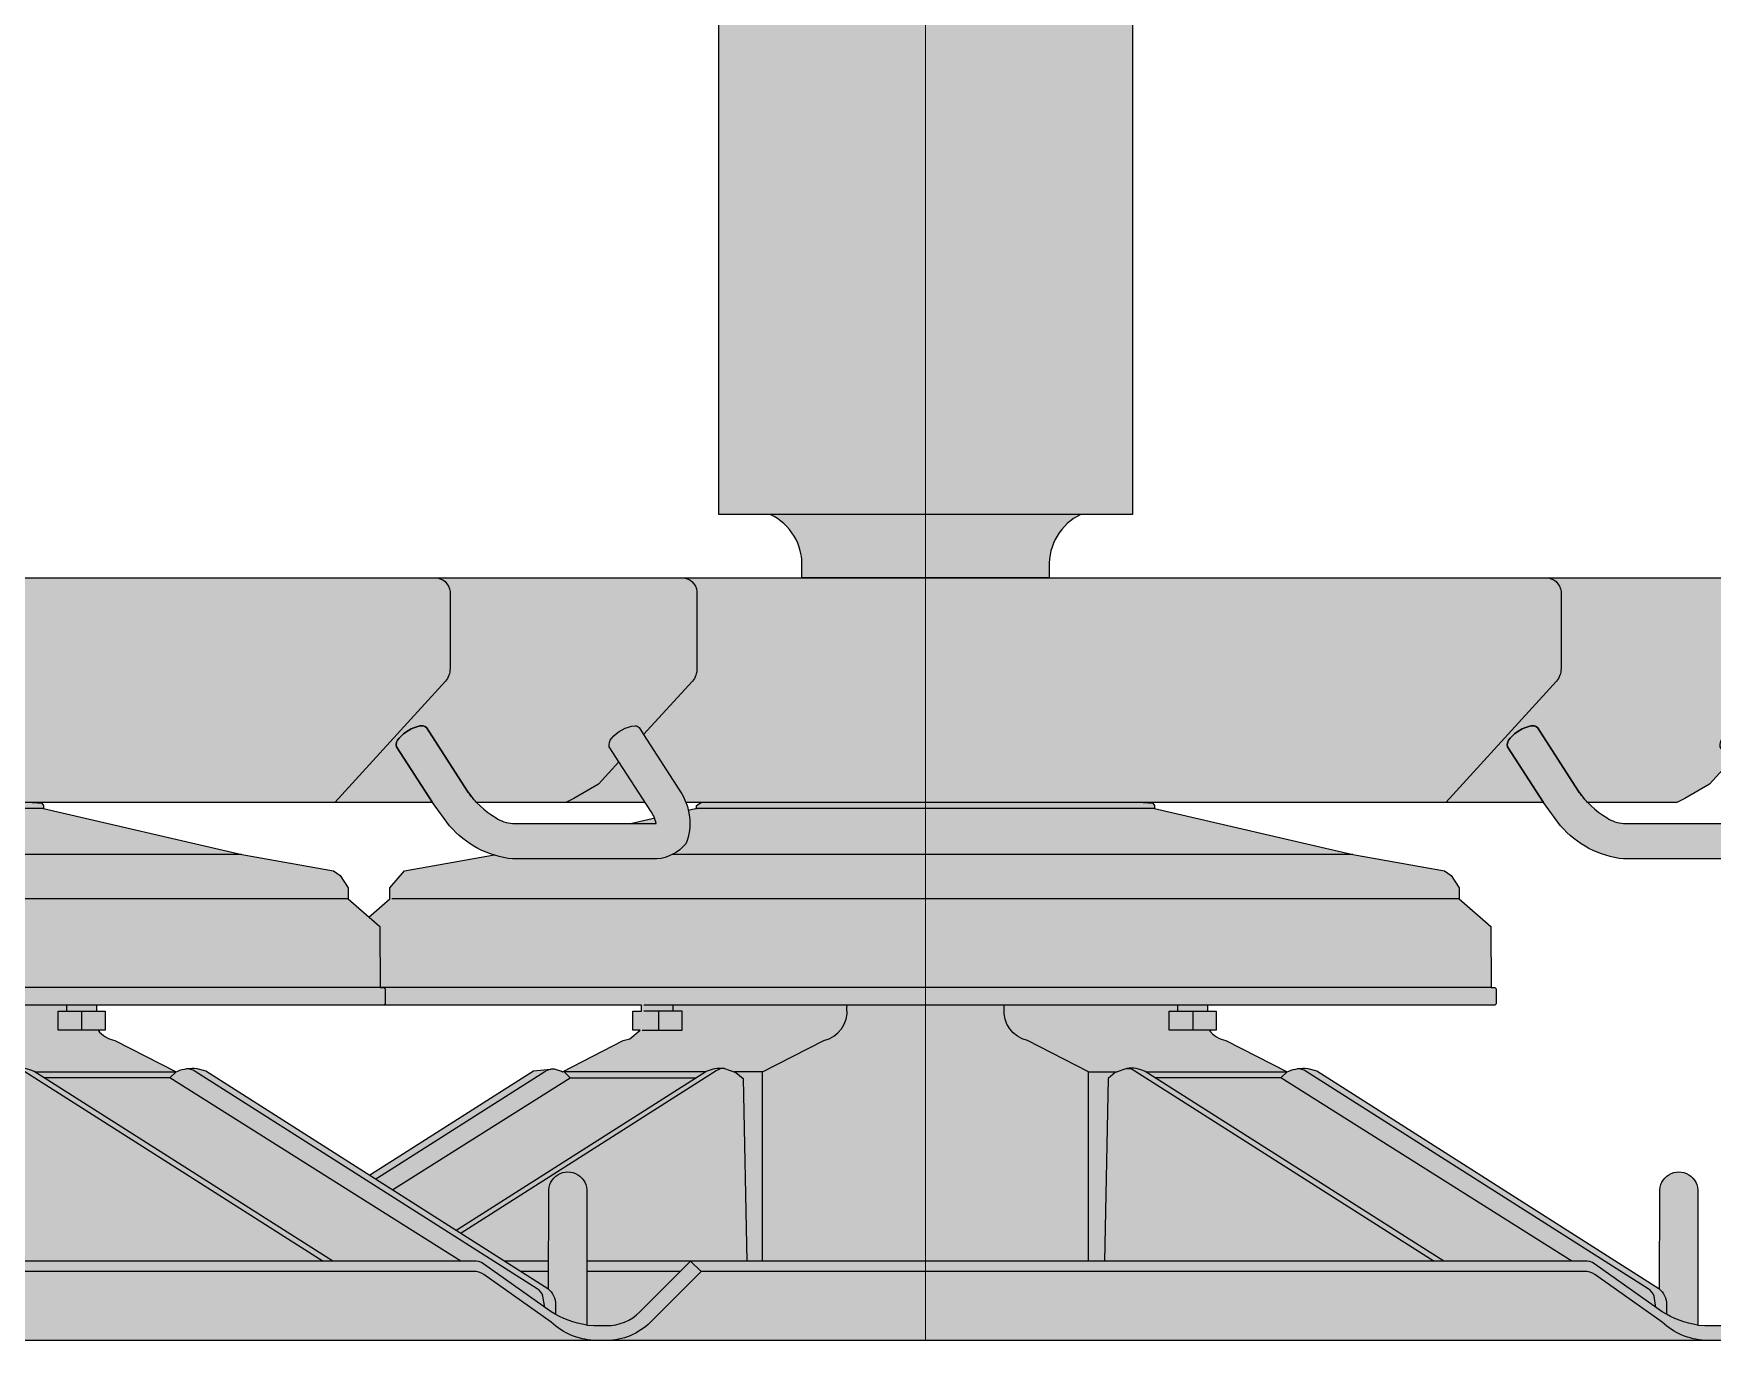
# Model space of a CAD drawing. Header units: millimetres. Extents: x -4957 to 16273, y -10328 to 13923.
# Drawn here: x -3361 to -2793, y 15 to 457 of the extents above; entities that cross this region are included whole.
import ezdxf
from ezdxf.enums import TextEntityAlignment as Align

# ---------------------------------------------------------------- set-up
doc = ezdxf.new("R2010")
doc.units = ezdxf.units.MM
doc.set_wipeout_variables(frame=1)
doc.layers.get('0').update_dxf_attribs({"color": 171})
doc.layers.add('Техника. Кран LTM 1150-5.3', color=250, linetype='Continuous')
doc.layers.add('Техника. Кран LTM 1150-5.3 Штрих', color=7, linetype='Continuous', true_color=0xffe79e)
doc.styles.add('arial', font='arial.ttf')

# ---------------------------------------------------------------- blocks, each defined once
blk = doc.blocks.new('LTM 1150-5.3-20250108.091649')
at = {"color": 0, "linetype": 'ByBlock', "ltscale": 15, "transparency": 16777216}
blk.add_wipeout([(-41.85089528391836, 261.79530443320994), (-41.85089528391836, 261.79530443320994), (-42.396115180699894, 267.26171959294936), (-44.500334036241384, 272.33628582490053), (-47.983381601870576, 276.5845018139998), (-52.547027708048006, 279.64262111383874), (-52.54702770804806, 279.64262111383874), (-70, 279.6418055410905), (-70, 1066.984672875842), (70.00000000000006, 1066.9909205964652), (70.00000000000006, 279.6480532617134), (52.54702770477161, 279.6473111016749), (52.54702770477161, 279.6473111016749), (47.9838607841736, 276.58716236680675), (44.501180655947394, 272.33769866544236), (42.39686411993222, 267.26238049403594), (41.850895283918305, 261.79530443320994), (41.850895283918305, 261.79530443320994), (41.850895283918305, 258.15211573781573), (-41.85089528391836, 258.15211573781573)], dxfattribs=at)
at = {"layer": 'Техника. Кран LTM 1150-5.3 Штрих', "ltscale": 15, "transparency": 16777216}
h = blk.add_hatch(color=256, dxfattribs=at)
h.dxf.hatch_style = 1
h.set_gradient(color1=(132, 132, 132), tint=1, name='CYLINDER')
h.paths.add_polyline_path([(70, 1066.990920596465), (-70, 1066.984672875842), (-70, 279.6418055410904), (-52.54702770804943, 279.6426211138387), (52.54702770477161, 279.6473111016749), (70, 279.6480532617134)])
at = {"color": 0, "linetype": 'ByBlock', "lineweight": -2, "ltscale": 15, "transparency": 16777216}
blk.add_lwpolyline([(52.54702770477161, 279.6473111016749), (-52.54702770804943, 279.6426211138387)], dxfattribs=at)
at = {"color": 0, "linetype": 'ByBlock', "ltscale": 15, "transparency": 16777216}
blk.add_wipeout([(-268.0018240494538, 0), (-282.85106645448843, 6.150757595081814), (-300, 23.334742175706253), (-296.4644660939812, 26.87027608160861), (-279.31553254846955, 9.68629150110064), (-268.0018240494538, 5.000000000000057), (-263.6981759505579, 5.000000000000057), (-251.1013840807428, 8.69135949053458), (-251.09523894288583, 12.090245545579819), (-248.52137287386, 17.562334895599577), (-132.73808679968357, 91.22475315150223), (-125.7278484089184, 91.97535814417643), (-123.2478679401684, 91.21766771448898), (-122.91381638753232, 90.97340773598984), (-102.36347666452643, 101.55122615059372), (-100.09137379954338, 102.14662279258482), (-96.64599915774312, 105.09999192872783), (-99.10355354315837, 105.10000000000588), (-99.10355354315837, 111.50000000000006), (-96.1035808308516, 111.50001634730143), (-96.1035808308516, 113.50001635481021), (-193.3529542238685, 113.5), (-193.85295577213404, 113.99999999999994), (-193.85295577213404, 119.00000000000006), (-193.3529542238685, 119.5), (-192.12103277322606, 119.5), (-191.99120430514452, 140.13270561880205), (-181.32989919016842, 149.50001634730143), (-181.26495778391842, 153.21840013642213), (-176.3076823933516, 159.02247728480143), (-145.35358083085166, 164.48060716758488), (-77.8098796589184, 180.15211595667648), (-77.50006520538594, 180.15211595667648), (-77.5000652058516, 181.15211595667643), (-75.90628704829308, 182.15213379872142), (-242.97954886889792, 182.15213379872142), (-251.69611012766845, 184.70076097619318), (-261.1414253074909, 190.3366476893716), (-263.1304926238373, 192.2190290237195), (-299.97079950181075, 252.55213365372038), (-297.37762289890094, 258.15213365340605), (294.32769656711025, 258.1521336537262), (294.32769656711025, 258.1521336537262), (296.14249428665045, 257.489573407599), (297.58460382885613, 256.20396191462146), (298.45037475199183, 254.4768494251614), (298.6175454484764, 252.55213365372038), (298.6175454484764, 252.55213365372038), (298.61754544859286, 227.4799969419837), (298.61754544859286, 227.4799969419837), (298.53457122053044, 226.32043301275507), (298.2441021990681, 225.19477721453734), (297.7556390157897, 224.13984738413524), (297.08515827544034, 223.1901480605011), (280.5788478599861, 205.10968405328458), (292.8375812785816, 186.03859056610963), (292.8375812785816, 186.03859056610963), (294.99904511382886, 181.88074587839475), (296.091681146595, 177.3238011938344), (296.0507224562287, 172.6378732447592), (294.87859690358164, 168.10072435508488), (294.87859690358164, 168.10072435508488), (294.87859690358164, 168.10072435508488), (292.83634760255575, 166.1527483509575), (290.46589591107613, 164.62096785148708), (287.8508465014575, 163.55940800604742), (285.08343088795664, 163.0055095114222), (236.23162424733164, 163.0055095114222), (236.23162424733164, 163.0055095114222), (230.20137137009658, 164.2508046134841), (224.5086968091574, 166.59775284424188), (219.3529318430106, 169.96417487192565), (214.91460764576917, 174.23219408167643), (214.9146076457691, 174.23219408167643), (209.07832766839692, 182.15213379872142), (196.96356506797014, 200.99928857071797), (196.96356506797014, 200.99928857071797), (196.8767689731429, 201.78020843152007), (197.00120186089313, 202.5560214550759), (197.3278656298995, 203.27062636206375), (197.8331382800243, 203.87234800876467), (197.8331382800243, 203.87234800876467), (199.30583135365592, 205.32768908160398), (200.99298491741436, 206.52783714734966), (202.85086723684782, 207.44168386018083), (204.83132121589733, 208.04554192651995), (204.83132121589733, 208.04554192651995), (205.42415743746804, 208.13449335236493), (206.01974101618066, 208.06632193215142), (206.5771443985726, 207.84571229713038), (207.05806371336806, 207.4878243895073), (207.05806371336806, 207.4878243895073), (220.84537373413332, 186.0385776818148), (220.84537373413332, 186.0385776818148), (222.92954022728773, 183.38914842793355), (225.27168317344766, 180.96477391844405), (227.84764546661748, 178.7904594042405), (230.6308583637328, 176.88863099141236), (230.6308583637328, 176.88863099141236), (230.6308583637328, 176.88863099141236), (231.93688360527835, 176.17070717158327), (233.31881516843515, 175.61269131393834), (234.75715874506693, 175.22245510573333), (236.2316242472734, 175.0055034396064), (284.80402923387015, 175.00550951409963), (284.80402923387015, 175.00550951409963), (284.5329620785971, 176.12212654413764), (284.14208509867456, 177.20264779844268), (283.6360336245775, 178.23425959558472), (283.02080881764414, 179.20472826142213), (272.20769555195875, 195.94020194656332), (265.28299809788587, 188.35511842821143), (257.00050610711327, 183.4622849173029), (254.24304439866677, 182.15213379872142), (224.06505807168466, 182.15213379871784), (224.06505807168466, 182.15213379871784), (223.20690034080096, 183.0785258374002), (222.38349483132689, 184.03593915847813), (221.59596206185918, 185.02307088090635), (220.84537373413332, 186.0385776818148), (207.05806371336806, 207.4878243895073), (207.05806371336806, 207.4878243895073), (206.5771443985724, 207.8457122971298), (206.01974101618043, 208.06632193215046), (205.42415743746793, 208.13449335236413), (204.83132121589728, 208.04554192651995), (204.83132121589733, 208.04554192651995), (204.83132121589733, 208.04554192651995), (202.8508672368475, 207.4416838601815), (200.99298491741382, 206.5278371473505), (199.3058313536554, 205.32768908160466), (197.8331382800243, 203.87234800876467), (197.8331382800243, 203.87234800876467), (197.32786562989963, 203.27062636206375), (197.00120186089333, 202.55602145507578), (196.87676897314304, 201.78020843152007), (196.96356506797014, 200.99928857071797), (209.07836493750798, 182.15213379872142), (73.64080393483158, 182.15211595667648), (76.94182932545664, 181.85926927698893), (77.49993479414837, 181.15211595667643), (77.49993479414837, 180.06044115198898), (144.6464191691484, 164.48060716758488), (175.60064280207732, 159.02247728480143), (177.87115061457732, 157.35621751917643), (180.55791819264414, 153.21840013642213), (180.62273752858164, 149.50001634730143), (191.28409752389413, 140.1327056189184), (191.41392599209212, 119.5), (192.6458474427927, 119.5), (193.14584899100012, 119.00000000000006), (193.14584899100012, 113.99999999999994), (192.6458474427927, 113.5), (95.39641916914842, 113.5), (95.39641916914842, 111.50001634730143), (98.39644676190798, 111.50000000000006), (98.39644676190798, 105.10000000000588), (95.93883749609809, 105.09999192872783), (95.93883749609809, 105.09999192872783), (97.08289908448685, 103.81308185569901), (98.45193067876032, 102.7686839679327), (99.99540825791328, 102.00534170083245), (101.65636988333425, 101.55122615059372), (101.65636988333425, 101.55122615059372), (122.32947314530608, 90.91012577159574), (122.89422190358161, 91.21766771448898), (122.89422190358161, 91.21766771448898), (124.45449060325073, 91.70551409804659), (126.05916271672176, 92.01769980778687), (127.68852634694886, 92.15038993406176), (129.32256628468164, 92.1019545026939), (132.38236785185288, 91.22538172249921), (248.1673809685744, 17.568789248005487), (248.34441721608164, 17.39702238218166), (248.50349708664, 50.12790775889886), (248.50349708664, 50.12790775889886), (250.1920165760097, 54.99232222291158), (254.90980812176713, 57.055346477363855), (259.62759966752446, 54.99232222291164), (261.3161191568943, 50.12790775889886), (261.3161191568943, 50.12790775889886), (261.3350178020773, 5.2018354691099375), (263.6981759505579, 5.000000000000057), (268.0018240494537, 5.000000000000057), (268.0018240494537, 5.000000000000057), (271.12327599812767, 5.307410182246713), (274.12477236401713, 6.217895137411915), (276.8909608840305, 7.696463485435004), (279.3155325485859, 9.686291500984169), (279.3155325485859, 9.686291500984169), (296.4644660939812, 26.87027608160861), (299.99999999999994, 23.334742175706253), (282.8510664544301, 6.150757595081814), (282.8510664544301, 6.150757595081814), (279.6687951116289, 3.5391447826666536), (276.038172212934, 1.59853927183849), (272.0987188250176, 0.40351651656618515), (268.00182404945366, 0), (268.0018240494537, 0)], dxfattribs=at)
at = {"layer": 'Техника. Кран LTM 1150-5.3 Штрих', "ltscale": 15, "transparency": 16777216}
h = blk.add_hatch(color=256, dxfattribs=at)
h.dxf.hatch_style = 1
h.set_gradient(color1=(132, 132, 132), tint=1, name='SPHERICAL')
h.paths.add_polyline_path([(52.54702770477161, 279.6473111016749), (-52.54702770804943, 279.6426211138387, -0.3024126828736005), (-41.85089528391836, 261.7953044332098), (-41.85089528391836, 258.1521336535443), (41.85089528391836, 258.1521336535895), (41.85089528391836, 261.7953044332098, -0.3022383856895106)])
at = {"layer": 'Техника. Кран LTM 1150-5.3 Штрих', "ltscale": 15, "true_color": 0xadadad, "transparency": 16777216}
h = blk.add_hatch(color=253, dxfattribs=at)
h.dxf.hatch_style = 1
edge = h.paths.add_edge_path()
edge.add_line((268.0018240494537, 0), (-268.0018240494537, 0))
edge.add_line((-268.0018240494537, 0), (-282.8510664544883, 6.150757595081814))
edge.add_line((-282.8510664544883, 6.150757595081814), (-299.9999999999999, 23.3347421757062))
edge.add_line((-300, 23.3347421757062), (-296.4644660939812, 26.87027608160861))
edge.add_line((-296.4644660939812, 26.87027608160861), (-279.3155325484695, 9.68629150110064))
edge.add_line((-279.3155325484695, 9.68629150110064), (-268.0018240494537, 5))
edge.add_line((-268.0018240494537, 5), (-263.6981759505579, 5))
edge.add_line((-263.6981759505579, 5), (-251.1013840807427, 8.691359490534524))
edge.add_line((-251.1013840807427, 8.691359490534524), (-251.0952389428858, 12.09024554557982))
edge.add_line((-251.0952389428858, 12.09024554557982), (-248.5213728738599, 17.56233489559963))
edge.add_line((-248.5213728738599, 17.56233489559963), (-132.7380867996835, 91.22475315150223))
edge.add_line((-132.7380867996835, 91.22475315150223), (-125.7278484089184, 91.97535814417643))
edge.add_line((-125.7278484089184, 91.97535814417643), (-123.2478679401684, 91.21766771448893))
edge.add_line((-123.2478679401684, 91.21766771448893), (-122.9138163875323, 90.9734077359899))
edge.add_line((-122.9138163875323, 90.9734077359899), (-102.3634766645264, 101.5512261505937))
edge.add_line((-102.3634766645264, 101.5512261505937), (-100.0913737995434, 102.1466227925848))
edge.add_line((-100.0913737995434, 102.1466227925848), (-96.64599915774306, 105.0999919287278))
edge.add_line((-96.64599915774306, 105.0999919287278), (-99.10355354315834, 105.1000000000058))
edge.add_line((-99.10355354315834, 105.1000000000058), (-99.10355354315834, 111.5))
edge.add_line((-99.10355354315834, 111.5), (-96.10358083085157, 111.5000163473014))
edge.add_line((-96.10358083085157, 111.5000163473014), (-96.10358083085157, 113.5000163548102))
edge.add_line((-96.10358083085157, 113.5000163548102), (-193.3529542238684, 113.5))
edge.add_line((-193.3529542238684, 113.5), (-193.852955772134, 114))
edge.add_line((-193.852955772134, 114), (-193.852955772134, 119))
edge.add_line((-193.852955772134, 119), (-193.3529542238684, 119.5))
edge.add_line((-193.3529542238684, 119.5), (-192.121032773226, 119.5))
edge.add_line((-192.121032773226, 119.5), (-191.9912043051445, 140.132705618802))
edge.add_line((-191.9912043051445, 140.132705618802), (-181.3298991901684, 149.5000163473014))
edge.add_line((-181.3298991901684, 149.5000163473014), (-181.2649577839184, 153.2184001364221))
edge.add_line((-181.2649577839184, 153.2184001364221), (-176.3076823933516, 159.0224772848014))
edge.add_line((-176.3076823933516, 159.0224772848014), (-145.3535808308516, 164.4806071675848))
edge.add_line((-145.3535808308516, 164.4806071675848), (-77.80987965891836, 180.1521159566764))
edge.add_line((-77.80987965891836, 180.1521159566764), (-77.50006520538591, 180.1521159566764))
edge.add_line((-77.50006520538591, 180.1521159566764), (-77.50006520585157, 181.1521159566764))
edge.add_line((-77.50006520585157, 181.1521159566764), (-75.90628704829305, 182.1521337987215))
edge.add_line((-75.90628704829214, 182.1521337987215), (-242.9795488688969, 182.1521337987215))
edge.add_line((-242.9795488688978, 182.1521337987215), (-251.6961101276684, 184.7007609761931))
edge.add_line((-251.6961101276684, 184.7007609761931), (-261.1414253074909, 190.3366476893716))
edge.add_line((-261.1414253074909, 190.3366476893716), (-263.1304926238372, 192.2190290237195))
edge.add_line((-263.1304926238372, 192.2190290237195), (-299.9707995018107, 252.5521336537204))
edge.add_line((-299.9707995018107, 252.5521336537204), (-297.3776228989009, 258.1521336534061))
edge.add_line((-297.3776228989009, 258.1521336534061), (294.3276965671103, 258.1521336537262))
edge.add_arc((293.5033781019665, 253.0775616255019), 5.141087647726831, -5.865969143339726, 80.7734082562016, ccw=False)
edge.add_line((298.6175454484764, 252.5521336537204), (298.6175454485929, 227.4799969419837))
edge.add_arc((292.1906972301003, 227.3571284731997), 6.428022610739245, -40.409961680931815, 1.0952471511122894, ccw=False)
edge.add_line((297.0851582754403, 223.1901480605011), (280.5788478599861, 205.1096840532846))
edge.add_line((280.5788478599861, 205.1096840532846), (292.8375812785816, 186.0385905661096))
edge.add_arc((276.9676216947482, 175.1478175124167), 19.24745580328627, -21.477212289359784, 34.4598941981144, ccw=False)
edge.add_arc((283.5307921825151, 177.9531813971738), 15.02809308441144, 275.930138363406, 319.0346411943526, ccw=False)
edge.add_line((285.0834308879566, 163.0055095114221), (236.2316242473316, 163.0055095114221))
edge.add_arc((239.8422240651562, 195.7127647634953), 32.90594136578906, 220.7520606558499, 263.7005447828677, ccw=False)
edge.add_line((214.9146076457691, 174.2321940816764), (209.0783276683969, 182.1521337987215))
edge.add_line((209.0783276683942, 182.1521337987215), (196.9635650679675, 200.9992885707179))
edge.add_arc((199.7978110174299, 201.7095870322777), 2.921895618688866, 132.2523076356538, 194.0692870298964, ccw=False)
edge.add_arc((207.5796349138982, 195.4824406193256), 12.86019994546873, 102.3396760965664, 139.2777148202649, ccw=False)
edge.add_arc((205.4641373693303, 205.8480193504801), 2.286823507891829, 45.81283165836078, 106.06470681510561, ccw=False)
edge.add_line((207.058063713368, 207.4878243895073), (220.8453737341333, 186.0385776818148))
edge.add_arc((247.9415482795739, 205.2092448489466), 33.19212488874466, 215.2795810311121, 238.5650609937128)
edge.add_arc((237.3178051001305, 187.5064190418308), 12.54801497206048, 237.797802442883, 265.0341499332804)
edge.add_line((236.2316242472734, 175.0055034396064), (284.8040292338701, 175.0055095140997))
edge.add_arc((274.4299278558829, 173.0783289374688), 10.55158776562232, 10.52378336758928, 35.49373802288962)
edge.add_line((283.0208088176441, 179.2047282614221), (272.2076955519588, 195.9402019465633))
edge.add_line((272.2076955519588, 195.9402019465633), (265.2829980978859, 188.3551184282114))
edge.add_line((265.2829980978859, 188.3551184282114), (257.0005061071133, 183.4622849173029))
edge.add_line((257.0005061071133, 183.4622849173029), (254.2430443986668, 182.1521337987215))
edge.add_line((254.2430443986668, 182.1521337987215), (224.0650580716847, 182.1521337987178))
edge.add_arc((248.7443351172769, 205.8743053220819), 34.23168323756576, 215.4122350367122, 223.8671628100796, ccw=False)
edge.add_line((220.8453737341333, 186.0385776818148), (207.058063713368, 207.4878243895073))
edge.add_arc((205.464137369323, 205.8480193504729), 2.286823507898244, 45.81283165845377, 106.064706815012)
edge.add_arc((207.5796349138836, 195.482440619343), 12.8601999454495, 102.3396760965379, 139.2777148202935)
edge.add_arc((199.7978110174299, 201.7095870322773), 2.921895618689988, 132.2523076356671, 194.0692870298834)
edge.add_line((196.9635650679702, 200.9992885707179), (209.078364937508, 182.1521337987215))
edge.add_line((209.078364937508, 182.1521337987215), (73.64080393483164, 182.1521159566764))
edge.add_line((73.64080393483164, 182.1521159566764), (76.94182932545664, 181.8592692769889))
edge.add_line((76.94182932545664, 181.8592692769889), (77.49993479414843, 181.1521159566764))
edge.add_line((77.49993479414843, 181.1521159566764), (77.49993479414843, 180.0604411519889))
edge.add_line((77.49993479414843, 180.0604411519889), (144.6464191691484, 164.4806071675848))
edge.add_line((144.6464191691484, 164.4806071675848), (175.6006428020773, 159.0224772848014))
edge.add_line((175.6006428020773, 159.0224772848014), (177.8711506145773, 157.3562175191764))
edge.add_line((177.8711506145773, 157.3562175191764), (180.5579181926441, 153.2184001364221))
edge.add_line((180.5579181926441, 153.2184001364221), (180.6227375285816, 149.5000163473014))
edge.add_line((180.6227375285816, 149.5000163473014), (191.2840975238942, 140.1327056189184))
edge.add_line((191.2840975238942, 140.1327056189184), (191.4139259920921, 119.5))
edge.add_line((191.4139259920921, 119.5), (192.6458474427927, 119.5))
edge.add_line((192.6458474427927, 119.5), (193.1458489910001, 119))
edge.add_line((193.1458489910001, 119), (193.1458489910001, 114))
edge.add_line((193.1458489910001, 114), (192.6458474427927, 113.5))
edge.add_line((192.6458474427927, 113.5), (95.39641916914843, 113.5))
edge.add_line((95.39641916914843, 113.5), (95.39641916914843, 111.5000163473014))
edge.add_line((95.39641916914843, 111.5000163473014), (98.39644676190801, 111.5))
edge.add_line((98.39644676190801, 111.5), (98.39644676190801, 105.1000000000058))
edge.add_line((98.39644676190801, 105.1000000000058), (95.93883749609813, 105.0999919287278))
edge.add_arc((103.1788320623527, 110.3843490869153), 8.963367218557973, 216.1251131064144, 260.2206799360758)
edge.add_line((101.6563698833343, 101.5512261505937), (122.3294731453061, 90.91012577159563))
edge.add_line((122.3294731453061, 90.91012577159563), (122.8942219035816, 91.21766771448893))
edge.add_arc((128.0692071221711, 77.40563296266555), 14.74967036913564, 85.12538963478312, 110.53957659247601, ccw=False)
edge.add_line((129.3225662846817, 92.10195450269384), (132.3823678518529, 91.22538172249915))
edge.add_line((132.3823678518529, 91.22538172249915), (248.1673809685744, 17.56878924800549))
edge.add_line((248.1673809685744, 17.56878924800549), (248.3444172160816, 17.3970223821816))
edge.add_line((248.3444172160816, 17.3970223821816), (248.50349708664, 50.1279077588988))
edge.add_arc((254.9098081217671, 50.62943410952357), 6.425912367840294, -4.476344361579777, 184.4763443615799, ccw=False)
edge.add_line((261.3161191568943, 50.1279077588988), (261.3350178020773, 5.201835469109938))
edge.add_line((261.3350178020773, 5.201835469109938), (263.6981759505579, 5))
edge.add_line((263.6981759505579, 5), (268.0018240494537, 5))
edge.add_arc((268.0020000374643, 20.99957512779633), 15.99957512876428, 269.9993697726351, 315.0006302265687)
edge.add_line((279.3155325485859, 9.686291500984225), (296.4644660939812, 26.87027608160861))
edge.add_line((296.4644660939812, 26.87027608160861), (300, 23.3347421757062))
edge.add_line((300, 23.3347421757062), (282.8510664544301, 6.150757595081814))
edge.add_arc((268.0017726015576, 21.00012420634823), 21.00012420641129, 270.0001403680848, 314.99985963175004, ccw=False)
at = {"color": 0, "linetype": 'ByBlock', "lineweight": -2, "ltscale": 15, "transparency": 16777216}
blk.add_lwpolyline([(-41.85089528391836, 258.1521157378156), (-41.85089528391836, 261.7953044332098, 0.3024126828736001), (-52.54702770804943, 279.6426211138387), (-70, 279.6418055410904), (-70, 1066.984672875842), (70, 1066.990920596465), (70, 279.6480532617134), (52.54702770477161, 279.6473111016749, 0.3022383856895104), (41.85089528391836, 261.7953044332098), (41.85089528391836, 258.1521157378156)], format="xyb", close=True, dxfattribs=at)
at = {"color": 0, "linetype": 'ByBlock', "lineweight": 5, "ltscale": 15, "transparency": 16777216}
blk.add_lwpolyline([(0, 0), (0, 1066.987796736154)], dxfattribs=at)
at = {"color": 0, "linetype": 'ByBlock', "lineweight": -2, "ltscale": 15, "transparency": 16777216}
for points in [[(268.0018240494537, 0), (-268.0018240494537, 0), (-282.8510664544883, 6.150757595081814), (-300, 23.3347421757062), (-296.4644660939812, 26.87027608160861), (-279.3155325484695, 9.68629150110064), (-268.0018240494537, 5), (-263.6981759505579, 5), (-251.1013840807427, 8.691359490534524), (-251.0952389428858, 12.09024554557982), (-248.5213728738599, 17.56233489559963), (-132.7380867996835, 91.22475315150223), (-125.7278484089184, 91.97535814417643), (-123.2478679401684, 91.21766771448893), (-122.9138163875323, 90.9734077359899), (-102.3634766645264, 101.5512261505937), (-100.0913737995434, 102.1466227925848), (-96.64599915774306, 105.0999919287278), (-99.10355354315834, 105.1000000000058), (-99.10355354315834, 111.5), (-96.10358083085157, 111.5000163473014), (-96.10358083085157, 113.5000163548102), (-193.3529542238684, 113.5), (-193.852955772134, 114), (-193.852955772134, 119), (-193.3529542238684, 119.5), (-192.121032773226, 119.5), (-191.9912043051445, 140.132705618802), (-181.3298991901684, 149.5000163473014), (-181.2649577839184, 153.2184001364221), (-176.3076823933516, 159.0224772848014), (-145.3535808308516, 164.4806071675848), (-77.80987965891836, 180.1521159566764), (-77.50006520538591, 180.1521159566764), (-77.50006520585157, 181.1521159566764), (-75.90628704829214, 182.1521337987215), (-242.9795488688978, 182.1521337987215), (-251.6961101276684, 184.7007609761931), (-261.1414253074909, 190.3366476893716), (-263.1304926238372, 192.2190290237195), (-299.9707995018107, 252.5521336537204), (-297.3776228989009, 258.1521336534061), (294.3276965671103, 258.1521336537262, -0.3971367218077229), (298.6175454484764, 252.5521336537204), (298.6175454485929, 227.4799969419837, -0.1831068403117103), (297.0851582754403, 223.1901480605011), (280.5788478599861, 205.1096840532846), (292.8375812785816, 186.0385905661096, -0.249036538597952), (294.8785969035816, 168.1007243550848, -0.1903283885703394), (285.0834308879566, 163.0055095114221), (236.2316242473316, 163.0055095114221, -0.1896230593693165), (214.9146076457691, 174.2321940816764), (209.0783276683942, 182.1521337987215), (196.9635650679702, 200.9992885707179, -0.2764647384908009), (197.8331382800243, 203.8723480087647, -0.162582826119375), (204.8313212158973, 208.0455419265199, -0.2691274581395202), (207.058063713368, 207.4878243895073), (220.8453737341333, 186.0385776818148, 0.1019531350875868), (230.6308583637292, 176.8886309914124, 0.1194036346185143), (236.2316242472734, 175.0055034396064), (284.8040292338701, 175.0055095140997, 0.1093851436359989), (283.0208088176441, 179.2047282614221), (272.2076955519588, 195.9402019465633), (265.2829980978859, 188.3551184282114), (257.0005061071133, 183.4622849173029), (254.2430443986668, 182.1521337987215), (224.0650580716829, 182.1521337987178, -0.03690832737557333), (220.8453737341333, 186.0385776818148), (207.058063713368, 207.4878243895073, 0.2691274581386505), (204.8313212158973, 208.0455419265199, 0.1625828261196314), (197.8331382800243, 203.8723480087647, 0.2764647384906774), (196.9635650679702, 200.9992885707179), (209.078364937508, 182.1521337987215), (73.64080393483164, 182.1521159566764), (76.94182932545664, 181.8592692769889), (77.49993479414843, 181.1521159566764), (77.49993479414843, 180.0604411519889), (144.6464191691484, 164.4806071675848), (175.6006428020773, 159.0224772848014), (177.8711506145773, 157.3562175191764), (180.5579181926441, 153.2184001364221), (180.6227375285816, 149.5000163473014), (191.2840975238942, 140.1327056189184), (191.4139259920921, 119.5), (192.6458474427927, 119.5), (193.1458489910001, 119), (193.1458489910001, 114), (192.6458474427927, 113.5), (95.39641916914843, 113.5), (95.39641916914843, 111.5000163473014), (98.39644676190801, 111.5), (98.39644676190801, 105.1000000000058), (95.93883749609813, 105.0999919287278, 0.1948130885874349), (101.6563698833343, 101.5512261505937), (122.3294731453061, 90.91012577159563), (122.8942219035816, 91.21766771448893, -0.1113470834723008), (129.3225662846817, 92.10195450269384), (132.3823678518529, 91.22538172249915), (248.1673809685744, 17.56878924800549), (248.3444172160816, 17.3970223821816), (248.50349708664, 50.1279077588988, -1.081345985307374), (261.3161191568943, 50.1279077588988), (261.3350178020773, 5.201835469109938), (263.6981759505579, 5), (268.0018240494537, 5, 0.1989180847582429), (279.3155325485859, 9.686291500984225), (296.4644660939812, 26.87027608160861), (300, 23.3347421757062), (282.8510664544301, 6.150757595081814, -0.1989110939703583), (268.0018240494537, 0)], [(210.7653073076508, 258.1521336536971, -0.3971367217586502), (215.0551561891334, 252.5521336537204), (215.0551561891334, 227.4799969419837, -0.183106840269303), (213.5227690161555, 223.1901480605011), (176.0576755443544, 182.1521294486993)], [(272.2076724635554, 195.9401766562951), (268.9557701071026, 200.9992998443777, -0.2575039501931187), (269.7596970089944, 203.7878633432265, -0.2026516602523452), (277.6861640912248, 208.0957318821165, -0.2410731950734367), (279.0502687519183, 207.4878356631962), (280.5788478599861, 205.1096840532846)], [(-55.15432893257821, 90.91012577159563), (-34.48122567066457, 101.5512261505937, 0.3804488382708849), (-26.61205518984934, 112.5133446430846), (-26.57354474597378, 113.5000307082955)], [(55.15432893257821, 90.91012577159563), (34.48122567066457, 101.5512261505937, -0.3804488382708849), (26.61205518984934, 112.5133446430846), (26.57354474597378, 113.5000307082955)], [(-247.1785399843357, 11.18767217849381), (-246.5235482902499, 15.02057169968612, -0.1656211765620289), (-244.5901287487359, 17.43791427460383), (-128.805115632189, 91.09450674892287, -0.1578159094733931), (-125.7452963711694, 91.97107888167375)], [(-175.3636311722221, 26.87028407750768), (-74.31534463324351, 91.09450674892287, -0.137516616476042), (-68.09637204068713, 92.1016241920006), (-64.19441888597794, 90.67902345146285), (-61.73815375613049, 88.65018732199678), (-60.50903137645219, 26.87025639499188)], [(-68.09637204068713, 92.1016241920006, 0.1770115314657314), (-70.8244796548388, 91.22538172249915), (-172.0786584878224, 26.87029812327819)], [(175.3636311722221, 26.87028407750768), (74.31534463324351, 91.09450674892287, 0.137516616476042), (68.09637204068713, 92.1016241920006), (64.19441888597794, 90.67902345146285), (61.73815375613049, 88.65018732199678), (60.50903137645219, 26.87025639499188)], [(68.09637204068713, 92.1016241920006, -0.1770115314657314), (70.8244796548388, 91.22538172249915), (172.0786584878224, 26.87029812327819)], [(247.1785399843357, 11.18767217849381), (246.5235482902499, 15.02057169968612, 0.1656211765620289), (244.5901287487359, 17.43791427460383), (128.805115632189, 91.09450674892287, 0.1578159094733931), (125.7452963711694, 91.97107888167375)], [(263.6981759505579, 0, -0.1744276026405779), (249.3018240494421, 6.150757595081814), (226.4644660940394, 22.29920826968737, 0.1756375488634502), (222.9289321881952, 23.3347421757062), (-222.9289321881952, 23.3347421757062, 0.1756375488634502), (-226.4644660940394, 22.29920826968737), (-249.3018240494421, 6.150757595081814, -0.1744276026405779), (-263.6981759505579, 0)], [(261.3350178020773, 5.201835469109938, -0.105085408001576), (249.3018240494421, 9.686291500984225), (226.4644660940394, 25.8347421757062, 0.1840074625849436), (222.9289321881952, 26.87027608160861), (-222.9289321881952, 26.87027608160861, 0.1840074625849436), (-226.4644660940394, 25.8347421757062), (-249.3018240494421, 9.686291500984225, -0.105085408001576), (-261.3350178020773, 5.201835469109938)], [(-248.1673809685744, 17.56878924800549, 0.2383206621365629), (-250.7413814083557, 12.09682577071362), (-250.8013664669124, 8.857234483410139)], [(248.1673809685744, 17.56878924800549, -0.2383206621365629), (250.7413814083557, 12.09682577071362), (250.8013664669124, 8.857234483410139)]]:
    blk.add_lwpolyline(points, format="xyb", dxfattribs=at)
for points in [[(73.64080393483164, 182.1521159566764), (-75.90628704829214, 182.1521337987215)], [(77.49993479414843, 180.0604411519889), (-77.49993479414843, 180.0604411519889)], [(144.6464191691484, 164.4806071675848), (-144.6464191691484, 164.4806071675848)], [(180.6227375285816, 149.5000163473014), (-180.6227375285816, 149.5000163473014)], [(191.4139259920921, 119.5), (-191.4139259920921, 119.5)], [(-95.93883749609813, 105.0999919287278), (-82.39644645684166, 105.1000000000058), (-82.39644645684166, 111.5), (-85.39641916914843, 111.5000163473014), (-85.39641916914843, 113.5000163548102)], [(95.39641916914843, 113.5), (-95.39641916914843, 113.5)], [(-85.39641916914843, 111.5000163473014), (-95.39641916914843, 111.5000163473014)], [(-90.39644660934573, 111.5), (-90.39644660934573, 105.1000000000058)], [(95.93883749609813, 105.0999919287278), (82.39644645684166, 105.1000000000058), (82.39644645684166, 111.5), (85.39641916914843, 111.5000163473014), (85.39641916914843, 113.5000163548102)], [(85.39641916914843, 111.5000163473014), (95.39641916914843, 111.5000163473014)], [(90.39644660934573, 111.5), (90.39644660934573, 105.1000000000058)], [(-120.2516068692785, 88.88761774057639), (-122.3294731453061, 90.91012577159563)], [(-74.605443618555, 90.91012577159563), (-122.3294731453061, 90.91012577159563)], [(-55.15432893257821, 26.87023351847893), (-55.15432893257821, 90.91012577159563), (-64.82829345205027, 90.91012577159563)], [(55.15432893257821, 26.87023351847893), (55.15432893257821, 90.91012577159563), (64.82829345205391, 90.91012577159563)], [(74.60544361855136, 90.91012577159563), (122.3294731453061, 90.91012577159563)], [(120.2516068692785, 88.88761774057639), (122.3294731453061, 90.91012577159563)], [(-218.7453573685489, 26.87022387899924), (-120.2516068692785, 88.88761774057639), (-77.78763661929406, 88.88761774057639)], [(218.7453573685489, 26.87022387899924), (120.2516068692785, 88.88761774057639), (77.78763661929406, 88.88761774057639)]]:
    blk.add_lwpolyline(points, dxfattribs=at)
blk = doc.blocks.new('*U159')
at = {"color": 0, "linetype": 'ByBlock', "ltscale": 15, "transparency": 16777216}
blk.add_blockref('LTM 1150-5.3-20250108.091649', (-3059, -299.9999999999997), dxfattribs=at)
at = {"layer": 'Defpoints', "color": 250, "linetype": 'ByBlock', "lineweight": -2, "ltscale": 15, "transparency": 16777216, "style": 'arial', "width": 0.8}
blk.add_attdef('МАРКА', text='', height=250, rotation=50.0000000000074, dxfattribs=at).set_placement((4490.243260427256, 11498.44434869786), align=Align.MIDDLE_CENTER)
at = {"color": 0, "linetype": 'ByBlock', "ltscale": 15, "transparency": 16777216}
blk.add_blockref('LTM 1150-5.3-20250108.091649', (-3435, -300), dxfattribs=at)

msp = doc.modelspace()

# ---------------------------------------------------------------- block references
at = {"layer": 'Техника. Кран LTM 1150-5.3'}
msp.add_blockref('*U159', (0, 315), dxfattribs=at)

doc.saveas('drawing.dxf')
